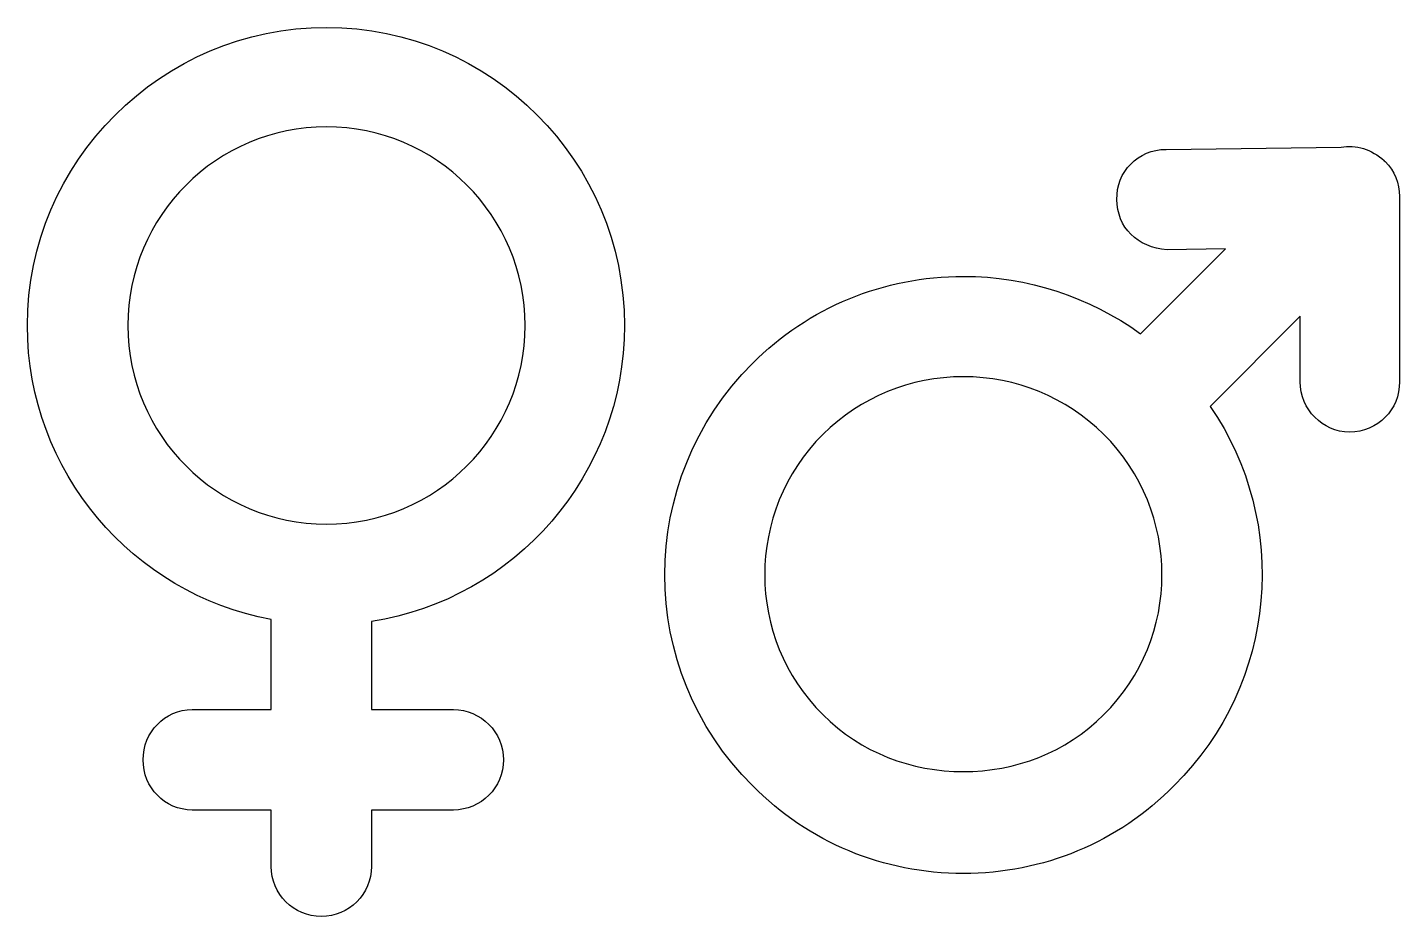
# Model space of a CAD drawing. Header units: centimetres. Extents: x -16.2 to 16.2, y -10.5 to 10.5.
import ezdxf

# ---------------------------------------------------------------- set-up
doc = ezdxf.new("R2010")
doc.units = ezdxf.units.CM
doc.header["$MEASUREMENT"] = 0
doc.layers.add('Layer 1', color=7, linetype='Continuous')

msp = doc.modelspace()

# ---------------------------------------------------------------- linework, layer by layer
at = {"layer": 'Layer 1'}
for points, knots in [([(-9.11806, 10.46878), (-13.00156, 10.46878), (-16.16137, 7.30897), (-16.16137, 3.44968), (-16.16137, 3.44968), (-16.16137, 0.00001), (-13.67685, -2.87058), (-10.42052, -3.47323), (-10.42052, -3.47323), (-10.42052, -3.47323), (-10.42052, -5.5959), (-10.42052, -5.5959), (-10.42052, -5.5959), (-10.42052, -5.5959), (-12.27787, -5.5959), (-12.27787, -5.5959), (-12.27787, -5.5959), (-12.92927, -5.5959), (-13.43571, -6.12657), (-13.43571, -6.77827), (-13.43571, -6.77827), (-13.43571, -7.42933), (-12.92924, -7.96001), (-12.27787, -7.96001), (-12.27787, -7.96001), (-12.27787, -7.96001), (-10.42052, -7.96), (-10.42052, -7.96), (-10.42052, -7.96), (-10.42052, -7.96), (-10.42052, -9.28636), (-10.42052, -9.28636), (-10.42052, -9.28636), (-10.42052, -9.93808), (-9.88985, -10.46876), (-9.23847, -10.46876), (-9.23847, -10.46876), (-8.58741, -10.46876), (-8.05673, -9.93806), (-8.05673, -9.28636), (-8.05673, -9.28636), (-8.05673, -9.28636), (-8.05673, -7.96), (-8.05673, -7.96), (-8.05673, -7.96), (-8.05673, -7.96), (-6.12707, -7.96), (-6.12707, -7.96), (-6.12707, -7.96), (-5.47567, -7.96), (-4.94502, -7.42933), (-4.94502, -6.77827), (-4.94502, -6.77827), (-4.94502, -6.12655), (-5.47569, -5.5959), (-6.12707, -5.5959), (-6.12707, -5.5959), (-6.12707, -5.5959), (-8.05673, -5.5959), (-8.05673, -5.5959), (-8.05673, -5.5959), (-8.05673, -5.5959), (-8.05673, -3.52165), (-8.05673, -3.52165), (-8.05673, -3.52165), (-4.67969, -2.99098), (-2.09863, -0.07199), (-2.09863, 3.44967), (-2.09863, 3.44967), (-2.09863, 7.30897), (-5.23456, 10.46878), (-9.11806, 10.46878)], [0, 0, 0, 0, 0.05263158, 0.05263158, 0.05263158, 0.05263158, 0.10526316, 0.10526316, 0.10526316, 0.10526316, 0.15789474, 0.15789474, 0.15789474, 0.15789474, 0.21052632, 0.21052632, 0.21052632, 0.21052632, 0.26315789, 0.26315789, 0.26315789, 0.26315789, 0.31578947, 0.31578947, 0.31578947, 0.31578947, 0.36842105, 0.36842105, 0.36842105, 0.36842105, 0.42105263, 0.42105263, 0.42105263, 0.42105263, 0.47368421, 0.47368421, 0.47368421, 0.47368421, 0.52631579, 0.52631579, 0.52631579, 0.52631579, 0.57894737, 0.57894737, 0.57894737, 0.57894737, 0.63157895, 0.63157895, 0.63157895, 0.63157895, 0.68421053, 0.68421053, 0.68421053, 0.68421053, 0.73684211, 0.73684211, 0.73684211, 0.73684211, 0.78947368, 0.78947368, 0.78947368, 0.78947368, 0.84210526, 0.84210526, 0.84210526, 0.84210526, 0.89473684, 0.89473684, 0.89473684, 0.89473684, 1, 1, 1, 1]), ([(-9.11806, -1.23017), (-11.6991, -1.23017), (-13.79756, 0.86829), (-13.79756, 3.44967), (-13.79756, 3.44967), (-13.79756, 6.03039), (-11.6991, 8.12885), (-9.11806, 8.12885), (-9.11806, 8.12885), (-6.53702, 8.12885), (-4.43853, 6.03039), (-4.43853, 3.44967), (-4.43853, 3.44967), (-4.43856, 0.8683), (-6.53702, -1.23017), (-9.11806, -1.23017)], [0, 0, 0, 0, 0.2, 0.2, 0.2, 0.2, 0.4, 0.4, 0.4, 0.4, 0.6, 0.6, 0.6, 0.6, 1, 1, 1, 1]), ([(15.82374, 7.30897), (15.79953, 7.33318), (15.79953, 7.33318), (15.79953, 7.33318), (15.79953, 7.33318), (15.50997, 7.59819), (15.12426, 7.71923), (14.78628, 7.64661), (14.78628, 7.64661), (14.78628, 7.64661), (10.66164, 7.59819), (10.66164, 7.59819), (10.66164, 7.59819), (10.01024, 7.59819), (9.47956, 7.06752), (9.50377, 6.41645), (9.50377, 6.41645), (9.50377, 5.76539), (9.98634, 5.28247), (10.68585, 5.23471), (10.68585, 5.23471), (10.68585, 5.23471), (12.0606, 5.25892), (12.0606, 5.25892), (12.0606, 5.25892), (12.0606, 5.25892), (10.05866, 3.25663), (10.05866, 3.25663), (10.05866, 3.25663), (8.85272, 4.12494), (7.40531, 4.6072), (5.8856, 4.6072), (5.8856, 4.6072), (4.00407, 4.6072), (2.24321, 3.88349), (0.91654, 2.55716), (0.91654, 2.55716), (-1.83333, -0.19303), (-1.83333, -4.65562), (0.91654, -7.38093), (0.91654, -7.38093), (2.24321, -8.73213), (4.00404, -9.45518), (5.8856, -9.45518), (5.8856, -9.45518), (7.76716, -9.45518), (9.52799, -8.73213), (10.85466, -7.38093), (10.85466, -7.38093), (13.2911, -4.96904), (13.58034, -1.18172), (11.69876, 1.54426), (11.69876, 1.54426), (11.69876, 1.54426), (13.82175, 3.66693), (13.82175, 3.66693), (13.82175, 3.66693), (13.82175, 3.66693), (13.82175, 2.12269), (13.82175, 2.12269), (13.82175, 2.12269), (13.82175, 1.47163), (14.35245, 0.94095), (14.97928, 0.94095), (14.97928, 0.94095), (15.65489, 0.94095), (16.16136, 1.47162), (16.16136, 2.12268), (16.16136, 2.12268), (16.16136, 2.12268), (16.16136, 6.4891), (16.16136, 6.4891), (16.16136, 6.4891), (16.16137, 6.80253), (16.04064, 7.09175), (15.82374, 7.30897)], [0, 0, 0, 0, 0.05, 0.05, 0.05, 0.05, 0.1, 0.1, 0.1, 0.1, 0.15, 0.15, 0.15, 0.15, 0.2, 0.2, 0.2, 0.2, 0.25, 0.25, 0.25, 0.25, 0.3, 0.3, 0.3, 0.3, 0.35, 0.35, 0.35, 0.35, 0.4, 0.4, 0.4, 0.4, 0.45, 0.45, 0.45, 0.45, 0.5, 0.5, 0.5, 0.5, 0.55, 0.55, 0.55, 0.55, 0.6, 0.6, 0.6, 0.6, 0.65, 0.65, 0.65, 0.65, 0.7, 0.7, 0.7, 0.7, 0.75, 0.75, 0.75, 0.75, 0.8, 0.8, 0.8, 0.8, 0.85, 0.85, 0.85, 0.85, 0.9, 0.9, 0.9, 0.9, 1, 1, 1, 1]), ([(9.19037, -5.71697), (7.42951, -7.50135), (4.3417, -7.50135), (2.58087, -5.71697), (2.58087, -5.71697), (0.74773, -3.90772), (0.74773, -0.94029), (2.58087, 0.89251), (2.58087, 0.89251), (3.47336, 1.76082), (4.63123, 2.24371), (5.8856, 2.24371), (5.8856, 2.24371), (7.13997, 2.24371), (8.29783, 1.76082), (9.19035, 0.89251), (9.19035, 0.89251), (11.02348, -0.94029), (11.02348, -3.90772), (9.19037, -5.71697)], [0, 0, 0, 0, 0.16666667, 0.16666667, 0.16666667, 0.16666667, 0.33333333, 0.33333333, 0.33333333, 0.33333333, 0.5, 0.5, 0.5, 0.5, 0.66666667, 0.66666667, 0.66666667, 0.66666667, 1, 1, 1, 1])]:
    msp.add_open_spline(points, degree=3, knots=knots, dxfattribs=at)

doc.saveas('drawing.dxf')
